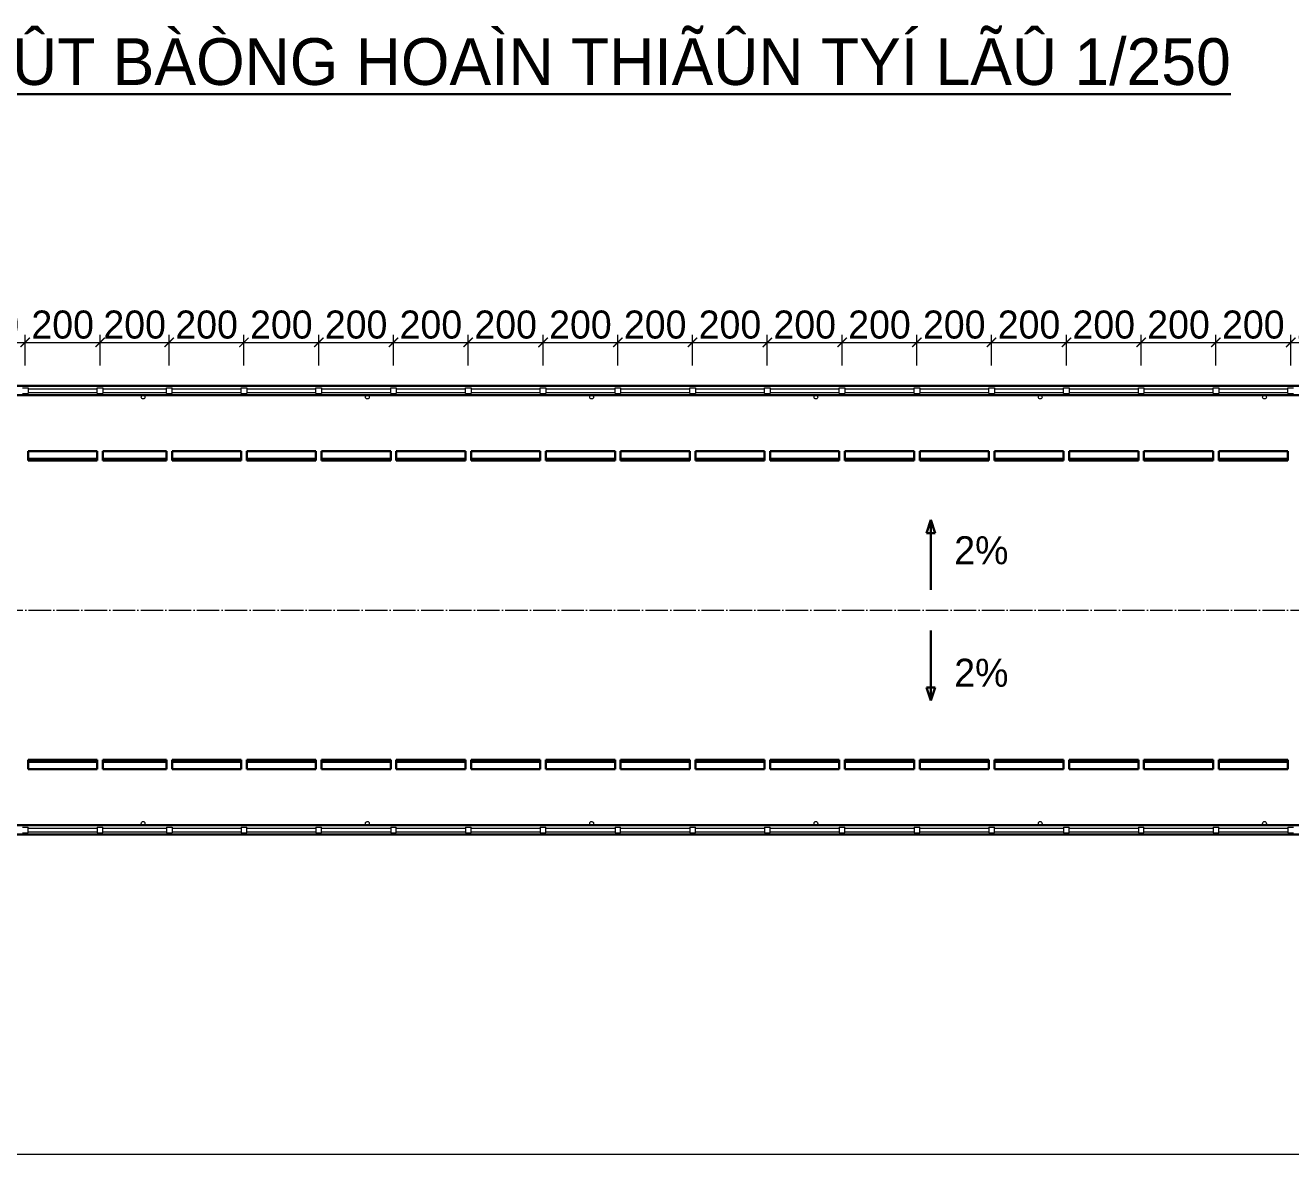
# Model space of a CAD drawing. Header units: millimetres. Extents: x -354608 to 492029, y -885357 to -234285.
# Drawn here: x -230094 to -196244, y -855673 to -825283 of the extents above; entities that cross this region are included whole.
import ezdxf

# ---------------------------------------------------------------- set-up
doc = ezdxf.new("R2010")
doc.units = ezdxf.units.MM
doc.header["$LTSCALE"] = 0.25
doc.header["$MEASUREMENT"] = 0
doc.header["$PDMODE"] = 34
doc.linetypes.add('ACAD_ISO04W100', pattern=[30, 24, -3, 0, -3])
doc.layers.get('0').update_dxf_attribs({"lineweight": 30})
for name, color, linetype, lineweight in [('!coban', 142, 'Continuous', 30), ('2', 253, 'Continuous', 15), ('duong 1', 1, 'Continuous', 30), ('duong 2', 2, 'Continuous', 13), ('duong 3', 3, 'Continuous', 30), ('duongtam', 3, 'ACAD_ISO04W100', 18), ('kichthuoc', 3, 'Continuous', 20)]:
    doc.layers.add(name, color=color, linetype=linetype, lineweight=lineweight)
doc.styles.add('K-THUOC', font='11_3664_VSWICONN.TTF')
doc.styles.get("Standard").update_dxf_attribs({"font": 'VNswitzerlandcondlight.TTF'})
doc.dimstyles.new('CHUAN TL 250', dxfattribs={"dimscale": 250, "dimtxt": 3, "dimasz": 1, "dimexe": 0.8, "dimexo": 0.5, "dimgap": 0.35, "dimtad": 1, "dimdec": 0, "dimlfac": 0.1, "dimzin": 0, "dimdsep": 46, "dimtxsty": 'K-THUOC', "dimblk": 'ARCHTICK', "dimcen": 1, "dimdle": 0.8, "dimclrd": 7, "dimclre": 7, "dimclrt": 256, "dimadec": 0, "dimazin": 0, "dimtfac": 1, "dimtdec": 0, "dimtmove": 0, "dimatfit": 3, "dimfxl": 0, "dimfrac": 2, "dimtolj": 1, "dimtzin": 0, "dimlwd": 15, "dimlwe": 15, "dimarcsym": 0})

# ---------------------------------------------------------------- blocks, each defined once
blk = doc.blocks.new('_ArchTick')
at = {"color": 0, "linetype": 'ByBlock', "const_width": 0.15}
blk.add_lwpolyline([(-0.5, -0.5), (0.5, 0.5)], dxfattribs=at)
blk = doc.blocks.new('*D559')
at = {"layer": '2', "color": 7, "lineweight": 15}
for p, q in [((-232094, -834382), (-232094, -833562)), ((-230094, -834382), (-230094, -833562)), ((-232294, -833762), (-229894, -833762))]:
    blk.add_line(p, q, dxfattribs=at)
at = {"layer": 'Defpoints', "color": 0}
for p in [(-230094, -833762), (-232094, -834507), (-230094, -834507)]:
    blk.add_point(p, dxfattribs=at)
at = {"layer": '2', "color": 7, "lineweight": 15, "xscale": 250, "yscale": 250, "zscale": 250, "rotation": 180}
blk.add_blockref('_ArchTick', (-232094, -833762), dxfattribs=at)
at = {"layer": '2', "color": 7, "lineweight": 15, "xscale": 250, "yscale": 250, "zscale": 250}
blk.add_blockref('_ArchTick', (-230094, -833762), dxfattribs=at)
at = {"layer": '2', "insert": (-231094, -833291), "char_height": 750, "attachment_point": 5, "style": 'K-THUOC'}
blk.add_mtext('\\A1;200', dxfattribs=at)
blk = doc.blocks.new('*D560')
at = {"layer": '2', "color": 7, "lineweight": 15}
for p, q in [((-230094, -834382), (-230094, -833562)), ((-228094, -834382), (-228094, -833562)), ((-230294, -833762), (-227894, -833762))]:
    blk.add_line(p, q, dxfattribs=at)
at = {"layer": 'Defpoints', "color": 0}
for p in [(-228094, -833762), (-230094, -834507), (-228094, -834507)]:
    blk.add_point(p, dxfattribs=at)
at = {"layer": '2', "color": 7, "lineweight": 15, "xscale": 250, "yscale": 250, "zscale": 250, "rotation": 180}
blk.add_blockref('_ArchTick', (-230094, -833762), dxfattribs=at)
at = {"layer": '2', "color": 7, "lineweight": 15, "xscale": 250, "yscale": 250, "zscale": 250}
blk.add_blockref('_ArchTick', (-228094, -833762), dxfattribs=at)
at = {"layer": '2', "insert": (-229094, -833291), "char_height": 750, "attachment_point": 5, "style": 'K-THUOC'}
blk.add_mtext('\\A1;200', dxfattribs=at)
blk = doc.blocks.new('*D561')
at = {"layer": '2', "color": 7, "lineweight": 15}
for p, q in [((-228094, -834382), (-228094, -833562)), ((-226244, -834382), (-226244, -833562)), ((-228294, -833762), (-226044, -833762))]:
    blk.add_line(p, q, dxfattribs=at)
at = {"layer": 'Defpoints', "color": 0}
for p in [(-226244, -833762), (-228094, -834507), (-226244, -834507)]:
    blk.add_point(p, dxfattribs=at)
at = {"layer": '2', "color": 7, "lineweight": 15, "xscale": 250, "yscale": 250, "zscale": 250, "rotation": 180}
blk.add_blockref('_ArchTick', (-228094, -833762), dxfattribs=at)
at = {"layer": '2', "color": 7, "lineweight": 15, "xscale": 250, "yscale": 250, "zscale": 250}
blk.add_blockref('_ArchTick', (-226244, -833762), dxfattribs=at)
at = {"layer": '2', "insert": (-227169, -833291), "char_height": 750, "attachment_point": 5, "style": 'K-THUOC'}
blk.add_mtext('\\A1;200', dxfattribs=at)
blk = doc.blocks.new('*D562')
at = {"layer": '2', "color": 7, "lineweight": 15}
for p, q in [((-226244, -834382), (-226244, -833562)), ((-224244, -834382), (-224244, -833562)), ((-226444, -833762), (-224044, -833762))]:
    blk.add_line(p, q, dxfattribs=at)
at = {"layer": 'Defpoints', "color": 0}
for p in [(-224244, -833762), (-226244, -834507), (-224244, -834507)]:
    blk.add_point(p, dxfattribs=at)
at = {"layer": '2', "color": 7, "lineweight": 15, "xscale": 250, "yscale": 250, "zscale": 250, "rotation": 180}
blk.add_blockref('_ArchTick', (-226244, -833762), dxfattribs=at)
at = {"layer": '2', "color": 7, "lineweight": 15, "xscale": 250, "yscale": 250, "zscale": 250}
blk.add_blockref('_ArchTick', (-224244, -833762), dxfattribs=at)
at = {"layer": '2', "insert": (-225244, -833291), "char_height": 750, "attachment_point": 5, "style": 'K-THUOC'}
blk.add_mtext('\\A1;200', dxfattribs=at)
blk = doc.blocks.new('*D563')
at = {"layer": '2', "color": 7, "lineweight": 15}
for p, q in [((-224244, -834382), (-224244, -833562)), ((-222244, -834382), (-222244, -833562)), ((-224444, -833762), (-222044, -833762))]:
    blk.add_line(p, q, dxfattribs=at)
at = {"layer": 'Defpoints', "color": 0}
for p in [(-222244, -833762), (-224244, -834507), (-222244, -834507)]:
    blk.add_point(p, dxfattribs=at)
at = {"layer": '2', "color": 7, "lineweight": 15, "xscale": 250, "yscale": 250, "zscale": 250, "rotation": 180}
blk.add_blockref('_ArchTick', (-224244, -833762), dxfattribs=at)
at = {"layer": '2', "color": 7, "lineweight": 15, "xscale": 250, "yscale": 250, "zscale": 250}
blk.add_blockref('_ArchTick', (-222244, -833762), dxfattribs=at)
at = {"layer": '2', "insert": (-223244, -833291), "char_height": 750, "attachment_point": 5, "style": 'K-THUOC'}
blk.add_mtext('\\A1;200', dxfattribs=at)
blk = doc.blocks.new('*D564')
at = {"layer": '2', "color": 7, "lineweight": 15}
for p, q in [((-222244, -834382), (-222244, -833562)), ((-220244, -834382), (-220244, -833562)), ((-222444, -833762), (-220044, -833762))]:
    blk.add_line(p, q, dxfattribs=at)
at = {"layer": 'Defpoints', "color": 0}
for p in [(-220244, -833762), (-222244, -834507), (-220244, -834507)]:
    blk.add_point(p, dxfattribs=at)
at = {"layer": '2', "color": 7, "lineweight": 15, "xscale": 250, "yscale": 250, "zscale": 250, "rotation": 180}
blk.add_blockref('_ArchTick', (-222244, -833762), dxfattribs=at)
at = {"layer": '2', "color": 7, "lineweight": 15, "xscale": 250, "yscale": 250, "zscale": 250}
blk.add_blockref('_ArchTick', (-220244, -833762), dxfattribs=at)
at = {"layer": '2', "insert": (-221244, -833291), "char_height": 750, "attachment_point": 5, "style": 'K-THUOC'}
blk.add_mtext('\\A1;200', dxfattribs=at)
blk = doc.blocks.new('*D565')
at = {"layer": '2', "color": 7, "lineweight": 15}
for p, q in [((-220244, -834382), (-220244, -833562)), ((-218244, -834382), (-218244, -833562)), ((-220444, -833762), (-218044, -833762))]:
    blk.add_line(p, q, dxfattribs=at)
at = {"layer": 'Defpoints', "color": 0}
for p in [(-218244, -833762), (-220244, -834507), (-218244, -834507)]:
    blk.add_point(p, dxfattribs=at)
at = {"layer": '2', "color": 7, "lineweight": 15, "xscale": 250, "yscale": 250, "zscale": 250, "rotation": 180}
blk.add_blockref('_ArchTick', (-220244, -833762), dxfattribs=at)
at = {"layer": '2', "color": 7, "lineweight": 15, "xscale": 250, "yscale": 250, "zscale": 250}
blk.add_blockref('_ArchTick', (-218244, -833762), dxfattribs=at)
at = {"layer": '2', "insert": (-219244, -833291), "char_height": 750, "attachment_point": 5, "style": 'K-THUOC'}
blk.add_mtext('\\A1;200', dxfattribs=at)
blk = doc.blocks.new('*D566')
at = {"layer": '2', "color": 7, "lineweight": 15}
for p, q in [((-218244, -834382), (-218244, -833562)), ((-216244, -834382), (-216244, -833562)), ((-218444, -833762), (-216044, -833762))]:
    blk.add_line(p, q, dxfattribs=at)
at = {"layer": 'Defpoints', "color": 0}
for p in [(-216244, -833762), (-218244, -834507), (-216244, -834507)]:
    blk.add_point(p, dxfattribs=at)
at = {"layer": '2', "color": 7, "lineweight": 15, "xscale": 250, "yscale": 250, "zscale": 250, "rotation": 180}
blk.add_blockref('_ArchTick', (-218244, -833762), dxfattribs=at)
at = {"layer": '2', "color": 7, "lineweight": 15, "xscale": 250, "yscale": 250, "zscale": 250}
blk.add_blockref('_ArchTick', (-216244, -833762), dxfattribs=at)
at = {"layer": '2', "insert": (-217244, -833291), "char_height": 750, "attachment_point": 5, "style": 'K-THUOC'}
blk.add_mtext('\\A1;200', dxfattribs=at)
blk = doc.blocks.new('*D567')
at = {"layer": '2', "color": 7, "lineweight": 15}
for p, q in [((-216244, -834382), (-216244, -833562)), ((-214244, -834382), (-214244, -833562)), ((-216444, -833762), (-214044, -833762))]:
    blk.add_line(p, q, dxfattribs=at)
at = {"layer": 'Defpoints', "color": 0}
for p in [(-214244, -833762), (-216244, -834507), (-214244, -834507)]:
    blk.add_point(p, dxfattribs=at)
at = {"layer": '2', "color": 7, "lineweight": 15, "xscale": 250, "yscale": 250, "zscale": 250, "rotation": 180}
blk.add_blockref('_ArchTick', (-216244, -833762), dxfattribs=at)
at = {"layer": '2', "color": 7, "lineweight": 15, "xscale": 250, "yscale": 250, "zscale": 250}
blk.add_blockref('_ArchTick', (-214244, -833762), dxfattribs=at)
at = {"layer": '2', "insert": (-215244, -833291), "char_height": 750, "attachment_point": 5, "style": 'K-THUOC'}
blk.add_mtext('\\A1;200', dxfattribs=at)
blk = doc.blocks.new('*D568')
at = {"layer": '2', "color": 7, "lineweight": 15}
for p, q in [((-214244, -834382), (-214244, -833562)), ((-212244, -834382), (-212244, -833562)), ((-214444, -833762), (-212044, -833762))]:
    blk.add_line(p, q, dxfattribs=at)
at = {"layer": 'Defpoints', "color": 0}
for p in [(-212244, -833762), (-214244, -834507), (-212244, -834507)]:
    blk.add_point(p, dxfattribs=at)
at = {"layer": '2', "color": 7, "lineweight": 15, "xscale": 250, "yscale": 250, "zscale": 250, "rotation": 180}
blk.add_blockref('_ArchTick', (-214244, -833762), dxfattribs=at)
at = {"layer": '2', "color": 7, "lineweight": 15, "xscale": 250, "yscale": 250, "zscale": 250}
blk.add_blockref('_ArchTick', (-212244, -833762), dxfattribs=at)
at = {"layer": '2', "insert": (-213244, -833291), "char_height": 750, "attachment_point": 5, "style": 'K-THUOC'}
blk.add_mtext('\\A1;200', dxfattribs=at)
blk = doc.blocks.new('*D569')
at = {"layer": '2', "color": 7, "lineweight": 15}
for p, q in [((-212244, -834382), (-212244, -833562)), ((-210244, -834382), (-210244, -833562)), ((-212444, -833762), (-210044, -833762))]:
    blk.add_line(p, q, dxfattribs=at)
at = {"layer": 'Defpoints', "color": 0}
for p in [(-210244, -833762), (-212244, -834507), (-210244, -834507)]:
    blk.add_point(p, dxfattribs=at)
at = {"layer": '2', "color": 7, "lineweight": 15, "xscale": 250, "yscale": 250, "zscale": 250, "rotation": 180}
blk.add_blockref('_ArchTick', (-212244, -833762), dxfattribs=at)
at = {"layer": '2', "color": 7, "lineweight": 15, "xscale": 250, "yscale": 250, "zscale": 250}
blk.add_blockref('_ArchTick', (-210244, -833762), dxfattribs=at)
at = {"layer": '2', "insert": (-211244, -833291), "char_height": 750, "attachment_point": 5, "style": 'K-THUOC'}
blk.add_mtext('\\A1;200', dxfattribs=at)
blk = doc.blocks.new('*D570')
at = {"layer": '2', "color": 7, "lineweight": 15}
for p, q in [((-210244, -834382), (-210244, -833562)), ((-208244, -834382), (-208244, -833562)), ((-210444, -833762), (-208044, -833762))]:
    blk.add_line(p, q, dxfattribs=at)
at = {"layer": 'Defpoints', "color": 0}
for p in [(-208244, -833762), (-210244, -834507), (-208244, -834507)]:
    blk.add_point(p, dxfattribs=at)
at = {"layer": '2', "color": 7, "lineweight": 15, "xscale": 250, "yscale": 250, "zscale": 250, "rotation": 180}
blk.add_blockref('_ArchTick', (-210244, -833762), dxfattribs=at)
at = {"layer": '2', "color": 7, "lineweight": 15, "xscale": 250, "yscale": 250, "zscale": 250}
blk.add_blockref('_ArchTick', (-208244, -833762), dxfattribs=at)
at = {"layer": '2', "insert": (-209244, -833291), "char_height": 750, "attachment_point": 5, "style": 'K-THUOC'}
blk.add_mtext('\\A1;200', dxfattribs=at)
blk = doc.blocks.new('*D571')
at = {"layer": '2', "color": 7, "lineweight": 15}
for p, q in [((-208244, -834382), (-208244, -833562)), ((-206244, -834382), (-206244, -833562)), ((-208444, -833762), (-206044, -833762))]:
    blk.add_line(p, q, dxfattribs=at)
at = {"layer": 'Defpoints', "color": 0}
for p in [(-206244, -833762), (-208244, -834507), (-206244, -834507)]:
    blk.add_point(p, dxfattribs=at)
at = {"layer": '2', "color": 7, "lineweight": 15, "xscale": 250, "yscale": 250, "zscale": 250, "rotation": 180}
blk.add_blockref('_ArchTick', (-208244, -833762), dxfattribs=at)
at = {"layer": '2', "color": 7, "lineweight": 15, "xscale": 250, "yscale": 250, "zscale": 250}
blk.add_blockref('_ArchTick', (-206244, -833762), dxfattribs=at)
at = {"layer": '2', "insert": (-207244, -833291), "char_height": 750, "attachment_point": 5, "style": 'K-THUOC'}
blk.add_mtext('\\A1;200', dxfattribs=at)
blk = doc.blocks.new('*D572')
at = {"layer": '2', "color": 7, "lineweight": 15}
for p, q in [((-206244, -834382), (-206244, -833562)), ((-204244, -834382), (-204244, -833562)), ((-206444, -833762), (-204044, -833762))]:
    blk.add_line(p, q, dxfattribs=at)
at = {"layer": 'Defpoints', "color": 0}
for p in [(-204244, -833762), (-206244, -834507), (-204244, -834507)]:
    blk.add_point(p, dxfattribs=at)
at = {"layer": '2', "color": 7, "lineweight": 15, "xscale": 250, "yscale": 250, "zscale": 250, "rotation": 180}
blk.add_blockref('_ArchTick', (-206244, -833762), dxfattribs=at)
at = {"layer": '2', "color": 7, "lineweight": 15, "xscale": 250, "yscale": 250, "zscale": 250}
blk.add_blockref('_ArchTick', (-204244, -833762), dxfattribs=at)
at = {"layer": '2', "insert": (-205244, -833291), "char_height": 750, "attachment_point": 5, "style": 'K-THUOC'}
blk.add_mtext('\\A1;200', dxfattribs=at)
blk = doc.blocks.new('*D573')
at = {"layer": '2', "color": 7, "lineweight": 15}
for p, q in [((-204244, -834382), (-204244, -833562)), ((-202244, -834382), (-202244, -833562)), ((-204444, -833762), (-202044, -833762))]:
    blk.add_line(p, q, dxfattribs=at)
at = {"layer": 'Defpoints', "color": 0}
for p in [(-202244, -833762), (-204244, -834507), (-202244, -834507)]:
    blk.add_point(p, dxfattribs=at)
at = {"layer": '2', "color": 7, "lineweight": 15, "xscale": 250, "yscale": 250, "zscale": 250, "rotation": 180}
blk.add_blockref('_ArchTick', (-204244, -833762), dxfattribs=at)
at = {"layer": '2', "color": 7, "lineweight": 15, "xscale": 250, "yscale": 250, "zscale": 250}
blk.add_blockref('_ArchTick', (-202244, -833762), dxfattribs=at)
at = {"layer": '2', "insert": (-203244, -833291), "char_height": 750, "attachment_point": 5, "style": 'K-THUOC'}
blk.add_mtext('\\A1;200', dxfattribs=at)
blk = doc.blocks.new('*D574')
at = {"layer": '2', "color": 7, "lineweight": 15}
for p, q in [((-202244, -834382), (-202244, -833562)), ((-200244, -834382), (-200244, -833562)), ((-202444, -833762), (-200044, -833762))]:
    blk.add_line(p, q, dxfattribs=at)
at = {"layer": 'Defpoints', "color": 0}
for p in [(-200244, -833762), (-202244, -834507), (-200244, -834507)]:
    blk.add_point(p, dxfattribs=at)
at = {"layer": '2', "color": 7, "lineweight": 15, "xscale": 250, "yscale": 250, "zscale": 250, "rotation": 180}
blk.add_blockref('_ArchTick', (-202244, -833762), dxfattribs=at)
at = {"layer": '2', "color": 7, "lineweight": 15, "xscale": 250, "yscale": 250, "zscale": 250}
blk.add_blockref('_ArchTick', (-200244, -833762), dxfattribs=at)
at = {"layer": '2', "insert": (-201244, -833291), "char_height": 750, "attachment_point": 5, "style": 'K-THUOC'}
blk.add_mtext('\\A1;200', dxfattribs=at)
blk = doc.blocks.new('*D575')
at = {"layer": '2', "color": 7, "lineweight": 15}
for p, q in [((-200244, -834382), (-200244, -833562)), ((-198244, -834382), (-198244, -833562)), ((-200444, -833762), (-198044, -833762))]:
    blk.add_line(p, q, dxfattribs=at)
at = {"layer": 'Defpoints', "color": 0}
for p in [(-198244, -833762), (-200244, -834507), (-198244, -834507)]:
    blk.add_point(p, dxfattribs=at)
at = {"layer": '2', "color": 7, "lineweight": 15, "xscale": 250, "yscale": 250, "zscale": 250, "rotation": 180}
blk.add_blockref('_ArchTick', (-200244, -833762), dxfattribs=at)
at = {"layer": '2', "color": 7, "lineweight": 15, "xscale": 250, "yscale": 250, "zscale": 250}
blk.add_blockref('_ArchTick', (-198244, -833762), dxfattribs=at)
at = {"layer": '2', "insert": (-199244, -833291), "char_height": 750, "attachment_point": 5, "style": 'K-THUOC'}
blk.add_mtext('\\A1;200', dxfattribs=at)
blk = doc.blocks.new('*D576')
at = {"layer": '2', "color": 7, "lineweight": 15}
for p, q in [((-198244, -834382), (-198244, -833562)), ((-196244, -834382), (-196244, -833562)), ((-198444, -833762), (-196044, -833762))]:
    blk.add_line(p, q, dxfattribs=at)
at = {"layer": 'Defpoints', "color": 0}
for p in [(-196244, -833762), (-198244, -834507), (-196244, -834507)]:
    blk.add_point(p, dxfattribs=at)
at = {"layer": '2', "color": 7, "lineweight": 15, "xscale": 250, "yscale": 250, "zscale": 250, "rotation": 180}
blk.add_blockref('_ArchTick', (-198244, -833762), dxfattribs=at)
at = {"layer": '2', "color": 7, "lineweight": 15, "xscale": 250, "yscale": 250, "zscale": 250}
blk.add_blockref('_ArchTick', (-196244, -833762), dxfattribs=at)
at = {"layer": '2', "insert": (-197244, -833291), "char_height": 750, "attachment_point": 5, "style": 'K-THUOC'}
blk.add_mtext('\\A1;200', dxfattribs=at)
blk = doc.blocks.new('*D577')
at = {"layer": '2', "color": 7, "lineweight": 15}
for p, q in [((-196244, -834382), (-196244, -833562)), ((-194244, -834382), (-194244, -833562)), ((-196444, -833762), (-194044, -833762))]:
    blk.add_line(p, q, dxfattribs=at)
at = {"layer": 'Defpoints', "color": 0}
for p in [(-194244, -833762), (-196244, -834507), (-194244, -834507)]:
    blk.add_point(p, dxfattribs=at)
at = {"layer": '2', "color": 7, "lineweight": 15, "xscale": 250, "yscale": 250, "zscale": 250, "rotation": 180}
blk.add_blockref('_ArchTick', (-196244, -833762), dxfattribs=at)
at = {"layer": '2', "color": 7, "lineweight": 15, "xscale": 250, "yscale": 250, "zscale": 250}
blk.add_blockref('_ArchTick', (-194244, -833762), dxfattribs=at)
at = {"layer": '2', "insert": (-195244, -833291), "char_height": 750, "attachment_point": 5, "style": 'K-THUOC'}
blk.add_mtext('\\A1;200', dxfattribs=at)
blk = doc.blocks.new('*D676')
at = {"layer": '2', "color": 7, "lineweight": 15}
for p, q in [((-182019, -849772), (-182019, -855673)), ((-282319, -853167), (-282319, -855673)), ((-282519, -855473), (-181819, -855473))]:
    blk.add_line(p, q, dxfattribs=at)
at = {"layer": 'Defpoints', "color": 0}
for p in [(-182019, -849647), (-282319, -853042), (-182019, -855473)]:
    blk.add_point(p, dxfattribs=at)
at = {"layer": '2', "color": 7, "lineweight": 15, "xscale": 250, "yscale": 250, "zscale": 250, "rotation": 180}
blk.add_blockref('_ArchTick', (-282319, -855473), dxfattribs=at)
at = {"layer": '2', "color": 7, "lineweight": 15, "xscale": 250, "yscale": 250, "zscale": 250}
blk.add_blockref('_ArchTick', (-182019, -855473), dxfattribs=at)
at = {"layer": '2', "insert": (-232169, -855003), "char_height": 750, "attachment_point": 5, "style": 'K-THUOC'}
blk.add_mtext('\\A1;10030', dxfattribs=at)

msp = doc.modelspace()

# ---------------------------------------------------------------- linework, layer by layer
at = {"layer": '!coban'}
for p, q in [((-205871.6, -838510.4), (-205985.1, -838862.1)), ((-205871.6, -840382.7), (-205871.6, -838510.4)), ((-205871.6, -838510.4), (-205758, -838862.1)), ((-205985.1, -838862.1), (-205758, -838862.1)), ((-205871.6, -841468.9), (-205871.6, -843341.1)), ((-205871.6, -843341.1), (-205985.1, -842989.5)), ((-205985.1, -842989.5), (-205758, -842989.5)), ((-205871.6, -843341.1), (-205758, -842989.5))]:
    msp.add_line(p, q, dxfattribs=at)
at = {"layer": '2', "lineweight": 5}
for p, q in [((-230168.6, -834975.8), (-230018.6, -834975.8)), ((-230018.6, -834975.8), (-230018.6, -835125.8)), ((-230018.6, -835000.8), (-228168.6, -835000.8)), ((-228168.6, -834975.8), (-228018.6, -834975.8)), ((-228168.6, -835125.8), (-228168.6, -834975.8)), ((-228018.6, -834975.8), (-228018.6, -835125.8)), ((-228018.6, -835000.8), (-226318.6, -835000.8)), ((-226318.6, -834975.8), (-226168.6, -834975.8)), ((-226318.6, -835125.8), (-226318.6, -834975.8)), ((-226168.6, -835125.8), (-226168.6, -834975.8)), ((-226168.6, -835000.8), (-224318.6, -835000.8)), ((-224318.6, -834975.8), (-224168.6, -834975.8)), ((-224318.6, -835125.8), (-224318.6, -834975.8)), ((-224168.6, -834975.8), (-224168.6, -835125.8)), ((-224168.6, -835000.8), (-222318.6, -835000.8)), ((-222318.6, -834975.8), (-222168.6, -834975.8)), ((-222318.6, -835125.8), (-222318.6, -834975.8)), ((-222168.6, -834975.8), (-222168.6, -835125.8)), ((-222168.6, -835000.8), (-220318.6, -835000.8)), ((-220318.6, -834975.8), (-220168.6, -834975.8)), ((-220318.6, -835125.8), (-220318.6, -834975.8)), ((-220168.6, -834975.8), (-220168.6, -835125.8)), ((-220168.6, -835000.8), (-218318.6, -835000.8)), ((-218318.6, -834975.8), (-218168.6, -834975.8)), ((-218318.6, -835125.8), (-218318.6, -834975.8)), ((-218168.6, -834975.8), (-218168.6, -835125.8)), ((-218168.6, -835000.8), (-216318.6, -835000.8)), ((-216318.6, -834975.8), (-216168.6, -834975.8)), ((-216318.6, -835125.8), (-216318.6, -834975.8)), ((-216168.6, -834975.8), (-216168.6, -835125.8)), ((-216168.6, -835000.8), (-214318.6, -835000.8)), ((-214318.6, -834975.8), (-214168.6, -834975.8)), ((-214318.6, -835125.8), (-214318.6, -834975.8)), ((-214168.6, -834975.8), (-214168.6, -835125.8)), ((-214168.6, -835000.8), (-212318.6, -835000.8)), ((-212318.6, -834975.8), (-212168.6, -834975.8)), ((-212318.6, -835125.8), (-212318.6, -834975.8)), ((-212168.6, -834975.8), (-212168.6, -835125.8)), ((-212168.6, -835000.8), (-210318.6, -835000.8)), ((-210318.6, -834975.8), (-210168.6, -834975.8)), ((-210318.6, -835125.8), (-210318.6, -834975.8)), ((-210168.6, -834975.8), (-210168.6, -835125.8)), ((-210168.6, -835000.8), (-208318.6, -835000.8)), ((-208318.6, -834975.8), (-208168.6, -834975.8)), ((-208318.6, -835125.8), (-208318.6, -834975.8)), ((-208168.6, -834975.8), (-208168.6, -835125.8)), ((-208168.6, -835000.8), (-206318.6, -835000.8)), ((-206318.6, -834975.8), (-206168.6, -834975.8)), ((-206318.6, -835125.8), (-206318.6, -834975.8)), ((-206168.6, -834975.8), (-206168.6, -835125.8)), ((-206168.6, -835000.8), (-204318.6, -835000.8)), ((-204318.6, -834975.8), (-204168.6, -834975.8)), ((-204318.6, -835125.8), (-204318.6, -834975.8)), ((-204168.6, -834975.8), (-204168.6, -835125.8)), ((-204168.6, -835000.8), (-202318.6, -835000.8)), ((-202318.6, -834975.8), (-202168.6, -834975.8)), ((-202318.6, -835125.8), (-202318.6, -834975.8)), ((-202168.6, -834975.8), (-202168.6, -835125.8)), ((-202168.6, -835000.8), (-200318.6, -835000.8)), ((-200318.6, -834975.8), (-200168.6, -834975.8)), ((-200318.6, -835125.8), (-200318.6, -834975.8)), ((-200168.6, -834975.8), (-200168.6, -835125.8)), ((-200168.6, -835000.8), (-198318.6, -835000.8)), ((-198318.6, -834975.8), (-198168.6, -834975.8)), ((-198318.6, -835125.8), (-198318.6, -834975.8)), ((-198168.6, -834975.8), (-198168.6, -835125.8)), ((-198168.6, -835000.8), (-196318.6, -835000.8)), ((-196318.6, -834975.8), (-196168.6, -834975.8)), ((-196318.6, -835125.8), (-196318.6, -834975.8)), ((-230168.6, -835125.8), (-230018.6, -835125.8)), ((-230018.6, -835100.8), (-228168.6, -835100.8)), ((-228168.6, -835125.8), (-228018.6, -835125.8)), ((-228018.6, -835100.8), (-226318.6, -835100.8)), ((-226318.6, -835125.8), (-226168.6, -835125.8)), ((-226168.6, -835100.8), (-224318.6, -835100.8)), ((-224318.6, -835125.8), (-224168.6, -835125.8)), ((-224168.6, -835100.8), (-222318.6, -835100.8)), ((-222318.6, -835125.8), (-222168.6, -835125.8)), ((-222168.6, -835100.8), (-220318.6, -835100.8)), ((-220318.6, -835125.8), (-220168.6, -835125.8)), ((-220168.6, -835100.8), (-218318.6, -835100.8)), ((-218318.6, -835125.8), (-218168.6, -835125.8)), ((-218168.6, -835100.8), (-216318.6, -835100.8)), ((-216318.6, -835125.8), (-216168.6, -835125.8)), ((-216168.6, -835100.8), (-214318.6, -835100.8)), ((-214318.6, -835125.8), (-214168.6, -835125.8)), ((-214168.6, -835100.8), (-212318.6, -835100.8)), ((-212318.6, -835125.8), (-212168.6, -835125.8)), ((-212168.6, -835100.8), (-210318.6, -835100.8)), ((-210318.6, -835125.8), (-210168.6, -835125.8)), ((-210168.6, -835100.8), (-208318.6, -835100.8)), ((-208318.6, -835125.8), (-208168.6, -835125.8)), ((-208168.6, -835100.8), (-206318.6, -835100.8)), ((-206318.6, -835125.8), (-206168.6, -835125.8)), ((-206168.6, -835100.8), (-204318.6, -835100.8)), ((-204318.6, -835125.8), (-204168.6, -835125.8)), ((-204168.6, -835100.8), (-202318.6, -835100.8)), ((-202318.6, -835125.8), (-202168.6, -835125.8)), ((-202168.6, -835100.8), (-200318.6, -835100.8)), ((-200318.6, -835125.8), (-200168.6, -835125.8)), ((-200168.6, -835100.8), (-198318.6, -835100.8)), ((-198318.6, -835125.8), (-198168.6, -835125.8)), ((-198168.6, -835100.8), (-196318.6, -835100.8)), ((-196318.6, -835125.8), (-196168.6, -835125.8)), ((-230168.6, -846725.8), (-230018.6, -846725.8)), ((-230168.6, -846875.8), (-230018.6, -846875.8)), ((-230018.6, -846875.8), (-230018.6, -846725.8)), ((-230018.6, -846750.8), (-228168.6, -846750.8)), ((-230018.6, -846850.8), (-228168.6, -846850.8)), ((-228168.6, -846725.8), (-228168.6, -846875.8)), ((-228168.6, -846725.8), (-228018.6, -846725.8)), ((-228168.6, -846875.8), (-228018.6, -846875.8)), ((-228018.6, -846875.8), (-228018.6, -846725.8)), ((-228018.6, -846750.8), (-226318.6, -846750.8)), ((-228018.6, -846850.8), (-226318.6, -846850.8)), ((-226318.6, -846725.8), (-226318.6, -846875.8)), ((-226318.6, -846725.8), (-226168.6, -846725.8)), ((-226318.6, -846875.8), (-226168.6, -846875.8)), ((-226168.6, -846725.8), (-226168.6, -846875.8)), ((-226168.6, -846750.8), (-224318.6, -846750.8)), ((-226168.6, -846850.8), (-224318.6, -846850.8)), ((-224318.6, -846725.8), (-224318.6, -846875.8)), ((-224318.6, -846725.8), (-224168.6, -846725.8)), ((-224318.6, -846875.8), (-224168.6, -846875.8)), ((-224168.6, -846875.8), (-224168.6, -846725.8)), ((-224168.6, -846750.8), (-222318.6, -846750.8)), ((-224168.6, -846850.8), (-222318.6, -846850.8)), ((-222318.6, -846725.8), (-222318.6, -846875.8)), ((-222318.6, -846725.8), (-222168.6, -846725.8)), ((-222318.6, -846875.8), (-222168.6, -846875.8)), ((-222168.6, -846875.8), (-222168.6, -846725.8)), ((-222168.6, -846750.8), (-220318.6, -846750.8)), ((-222168.6, -846850.8), (-220318.6, -846850.8)), ((-220318.6, -846725.8), (-220318.6, -846875.8)), ((-220318.6, -846725.8), (-220168.6, -846725.8)), ((-220318.6, -846875.8), (-220168.6, -846875.8)), ((-220168.6, -846875.8), (-220168.6, -846725.8)), ((-220168.6, -846750.8), (-218318.6, -846750.8)), ((-220168.6, -846850.8), (-218318.6, -846850.8)), ((-218318.6, -846725.8), (-218318.6, -846875.8)), ((-218318.6, -846725.8), (-218168.6, -846725.8)), ((-218318.6, -846875.8), (-218168.6, -846875.8)), ((-218168.6, -846875.8), (-218168.6, -846725.8)), ((-218168.6, -846750.8), (-216318.6, -846750.8)), ((-218168.6, -846850.8), (-216318.6, -846850.8)), ((-216318.6, -846725.8), (-216318.6, -846875.8)), ((-216318.6, -846725.8), (-216168.6, -846725.8)), ((-216318.6, -846875.8), (-216168.6, -846875.8)), ((-216168.6, -846875.8), (-216168.6, -846725.8)), ((-216168.6, -846750.8), (-214318.6, -846750.8)), ((-216168.6, -846850.8), (-214318.6, -846850.8)), ((-214318.6, -846725.8), (-214318.6, -846875.8)), ((-214318.6, -846725.8), (-214168.6, -846725.8)), ((-214318.6, -846875.8), (-214168.6, -846875.8)), ((-214168.6, -846875.8), (-214168.6, -846725.8)), ((-214168.6, -846750.8), (-212318.6, -846750.8)), ((-214168.6, -846850.8), (-212318.6, -846850.8)), ((-212318.6, -846725.8), (-212318.6, -846875.8)), ((-212318.6, -846725.8), (-212168.6, -846725.8)), ((-212318.6, -846875.8), (-212168.6, -846875.8)), ((-212168.6, -846875.8), (-212168.6, -846725.8)), ((-212168.6, -846750.8), (-210318.6, -846750.8)), ((-212168.6, -846850.8), (-210318.6, -846850.8)), ((-210318.6, -846725.8), (-210318.6, -846875.8)), ((-210318.6, -846725.8), (-210168.6, -846725.8)), ((-210318.6, -846875.8), (-210168.6, -846875.8)), ((-210168.6, -846875.8), (-210168.6, -846725.8)), ((-210168.6, -846750.8), (-208318.6, -846750.8)), ((-210168.6, -846850.8), (-208318.6, -846850.8)), ((-208318.6, -846725.8), (-208318.6, -846875.8)), ((-208318.6, -846725.8), (-208168.6, -846725.8)), ((-208318.6, -846875.8), (-208168.6, -846875.8)), ((-208168.6, -846875.8), (-208168.6, -846725.8)), ((-208168.6, -846750.8), (-206318.6, -846750.8)), ((-208168.6, -846850.8), (-206318.6, -846850.8)), ((-206318.6, -846725.8), (-206318.6, -846875.8)), ((-206318.6, -846725.8), (-206168.6, -846725.8)), ((-206318.6, -846875.8), (-206168.6, -846875.8)), ((-206168.6, -846875.8), (-206168.6, -846725.8)), ((-206168.6, -846750.8), (-204318.6, -846750.8)), ((-206168.6, -846850.8), (-204318.6, -846850.8)), ((-204318.6, -846725.8), (-204318.6, -846875.8)), ((-204318.6, -846725.8), (-204168.6, -846725.8)), ((-204318.6, -846875.8), (-204168.6, -846875.8)), ((-204168.6, -846875.8), (-204168.6, -846725.8)), ((-204168.6, -846750.8), (-202318.6, -846750.8)), ((-204168.6, -846850.8), (-202318.6, -846850.8)), ((-202318.6, -846725.8), (-202318.6, -846875.8)), ((-202318.6, -846725.8), (-202168.6, -846725.8)), ((-202318.6, -846875.8), (-202168.6, -846875.8)), ((-202168.6, -846875.8), (-202168.6, -846725.8)), ((-202168.6, -846750.8), (-200318.6, -846750.8)), ((-202168.6, -846850.8), (-200318.6, -846850.8)), ((-200318.6, -846725.8), (-200318.6, -846875.8)), ((-200318.6, -846725.8), (-200168.6, -846725.8)), ((-200318.6, -846875.8), (-200168.6, -846875.8)), ((-200168.6, -846875.8), (-200168.6, -846725.8)), ((-200168.6, -846750.8), (-198318.6, -846750.8)), ((-200168.6, -846850.8), (-198318.6, -846850.8)), ((-198318.6, -846725.8), (-198318.6, -846875.8)), ((-198318.6, -846725.8), (-198168.6, -846725.8)), ((-198318.6, -846875.8), (-198168.6, -846875.8)), ((-198168.6, -846875.8), (-198168.6, -846725.8)), ((-198168.6, -846750.8), (-196318.6, -846750.8)), ((-198168.6, -846850.8), (-196318.6, -846850.8)), ((-196318.6, -846725.8), (-196318.6, -846875.8)), ((-196318.6, -846725.8), (-196168.6, -846725.8)), ((-196318.6, -846875.8), (-196168.6, -846875.8))]:
    msp.add_line(p, q, dxfattribs=at)
at = {"layer": 'duong 1'}
for p, q in [((-286907, -834925.8), (-182023.4, -834925.8)), ((-282218.6, -835175.8), (-182018.6, -835175.8)), ((-230018.6, -836675.8), (-228168.6, -836675.8)), ((-230018.6, -836675.8), (-230018.6, -836925.8)), ((-228168.6, -836675.8), (-228168.6, -836925.8)), ((-228018.6, -836675.8), (-226318.6, -836675.8)), ((-228018.6, -836675.8), (-228018.6, -836925.8)), ((-226318.6, -836675.8), (-226318.6, -836925.8)), ((-226168.6, -836675.8), (-224318.6, -836675.8)), ((-226168.6, -836675.8), (-226168.6, -836925.8)), ((-224318.6, -836675.8), (-224318.6, -836925.8)), ((-224168.6, -836675.8), (-222318.6, -836675.8)), ((-224168.6, -836675.8), (-224168.6, -836925.8)), ((-222318.6, -836925.8), (-222318.6, -836675.8)), ((-222168.6, -836675.8), (-220318.6, -836675.8)), ((-222168.6, -836675.8), (-222168.6, -836925.8)), ((-220318.6, -836675.8), (-220318.6, -836925.8)), ((-220168.6, -836675.8), (-218318.6, -836675.8)), ((-220168.6, -836675.8), (-220168.6, -836925.8)), ((-218318.6, -836675.8), (-218318.6, -836925.8)), ((-218168.6, -836675.8), (-216318.6, -836675.8)), ((-218168.6, -836675.8), (-218168.6, -836925.8)), ((-216318.6, -836675.8), (-216318.6, -836925.8)), ((-216168.6, -836675.8), (-214318.6, -836675.8)), ((-216168.6, -836675.8), (-216168.6, -836925.8)), ((-214318.6, -836675.8), (-214318.6, -836925.8)), ((-214168.6, -836675.8), (-212318.6, -836675.8)), ((-214168.6, -836675.8), (-214168.6, -836925.8)), ((-212318.6, -836675.8), (-212318.6, -836925.8)), ((-212168.6, -836675.8), (-210318.6, -836675.8)), ((-212168.6, -836675.8), (-212168.6, -836925.8)), ((-210318.6, -836675.8), (-210318.6, -836925.8)), ((-210168.6, -836675.8), (-208318.6, -836675.8)), ((-210168.6, -836675.8), (-210168.6, -836925.8)), ((-208318.6, -836675.8), (-208318.6, -836925.8)), ((-208168.6, -836675.8), (-206318.6, -836675.8)), ((-208168.6, -836675.8), (-208168.6, -836925.8)), ((-206318.6, -836675.8), (-206318.6, -836925.8)), ((-206168.6, -836675.8), (-204318.6, -836675.8)), ((-206168.6, -836675.8), (-206168.6, -836925.8)), ((-204318.6, -836675.8), (-204318.6, -836925.8)), ((-204168.6, -836675.8), (-202318.6, -836675.8)), ((-204168.6, -836675.8), (-204168.6, -836925.8)), ((-202318.6, -836675.8), (-202318.6, -836925.8)), ((-202168.6, -836675.8), (-200318.6, -836675.8)), ((-202168.6, -836675.8), (-202168.6, -836925.8)), ((-200318.6, -836675.8), (-200318.6, -836925.8)), ((-200168.6, -836675.8), (-198318.6, -836675.8)), ((-200168.6, -836675.8), (-200168.6, -836925.8)), ((-198318.6, -836675.8), (-198318.6, -836925.8)), ((-198168.6, -836675.8), (-196318.6, -836675.8)), ((-198168.6, -836675.8), (-198168.6, -836925.8)), ((-196318.6, -836675.8), (-196318.6, -836925.8)), ((-230018.6, -836875.8), (-228168.6, -836875.8)), ((-230018.6, -836925.8), (-228168.6, -836925.8)), ((-228018.6, -836875.8), (-226318.6, -836875.8)), ((-228018.6, -836925.8), (-226318.6, -836925.8)), ((-226168.6, -836875.8), (-224318.6, -836875.8)), ((-226168.6, -836925.8), (-224318.6, -836925.8)), ((-224168.6, -836875.8), (-222318.6, -836875.8)), ((-224168.6, -836925.8), (-222318.6, -836925.8)), ((-222168.6, -836875.8), (-220318.6, -836875.8)), ((-222168.6, -836925.8), (-220318.6, -836925.8)), ((-220168.6, -836875.8), (-218318.6, -836875.8)), ((-220168.6, -836925.8), (-218318.6, -836925.8)), ((-218168.6, -836875.8), (-216318.6, -836875.8)), ((-218168.6, -836925.8), (-216318.6, -836925.8)), ((-216168.6, -836875.8), (-214318.6, -836875.8)), ((-216168.6, -836925.8), (-214318.6, -836925.8)), ((-214168.6, -836875.8), (-212318.6, -836875.8)), ((-214168.6, -836925.8), (-212318.6, -836925.8)), ((-212168.6, -836875.8), (-210318.6, -836875.8)), ((-212168.6, -836925.8), (-210318.6, -836925.8)), ((-210168.6, -836875.8), (-208318.6, -836875.8)), ((-210168.6, -836925.8), (-208318.6, -836925.8)), ((-208168.6, -836875.8), (-206318.6, -836875.8)), ((-208168.6, -836925.8), (-206318.6, -836925.8)), ((-206168.6, -836875.8), (-204318.6, -836875.8)), ((-206168.6, -836925.8), (-204318.6, -836925.8)), ((-204168.6, -836875.8), (-202318.6, -836875.8)), ((-204168.6, -836925.8), (-202318.6, -836925.8)), ((-202168.6, -836875.8), (-200318.6, -836875.8)), ((-202168.6, -836925.8), (-200318.6, -836925.8)), ((-200168.6, -836875.8), (-198318.6, -836875.8)), ((-200168.6, -836925.8), (-198318.6, -836925.8)), ((-198168.6, -836875.8), (-196318.6, -836875.8)), ((-198168.6, -836925.8), (-196318.6, -836925.8)), ((-230018.6, -845175.8), (-230018.6, -844925.8)), ((-230018.6, -844925.8), (-228168.6, -844925.8)), ((-230018.6, -844975.8), (-228168.6, -844975.8)), ((-230018.6, -845175.8), (-228168.6, -845175.8)), ((-228168.6, -845175.8), (-228168.6, -844925.8)), ((-228018.6, -845175.8), (-228018.6, -844925.8)), ((-228018.6, -844925.8), (-226318.6, -844925.8)), ((-228018.6, -844975.8), (-226318.6, -844975.8)), ((-228018.6, -845175.8), (-226318.6, -845175.8)), ((-226318.6, -845175.8), (-226318.6, -844925.8)), ((-226168.6, -845175.8), (-226168.6, -844925.8)), ((-226168.6, -844925.8), (-224318.6, -844925.8)), ((-226168.6, -844975.8), (-224318.6, -844975.8)), ((-226168.6, -845175.8), (-224318.6, -845175.8)), ((-224318.6, -845175.8), (-224318.6, -844925.8)), ((-224168.6, -845175.8), (-224168.6, -844925.8)), ((-224168.6, -844925.8), (-222318.6, -844925.8)), ((-224168.6, -844975.8), (-222318.6, -844975.8)), ((-224168.6, -845175.8), (-222318.6, -845175.8)), ((-222318.6, -844925.8), (-222318.6, -845175.8)), ((-222168.6, -845175.8), (-222168.6, -844925.8)), ((-222168.6, -844925.8), (-220318.6, -844925.8)), ((-222168.6, -844975.8), (-220318.6, -844975.8)), ((-222168.6, -845175.8), (-220318.6, -845175.8)), ((-220318.6, -845175.8), (-220318.6, -844925.8)), ((-220168.6, -845175.8), (-220168.6, -844925.8)), ((-220168.6, -844925.8), (-218318.6, -844925.8)), ((-220168.6, -844975.8), (-218318.6, -844975.8)), ((-220168.6, -845175.8), (-218318.6, -845175.8)), ((-218318.6, -845175.8), (-218318.6, -844925.8)), ((-218168.6, -845175.8), (-218168.6, -844925.8)), ((-218168.6, -844925.8), (-216318.6, -844925.8)), ((-218168.6, -844975.8), (-216318.6, -844975.8)), ((-218168.6, -845175.8), (-216318.6, -845175.8)), ((-216318.6, -845175.8), (-216318.6, -844925.8)), ((-216168.6, -845175.8), (-216168.6, -844925.8)), ((-216168.6, -844925.8), (-214318.6, -844925.8)), ((-216168.6, -844975.8), (-214318.6, -844975.8)), ((-216168.6, -845175.8), (-214318.6, -845175.8)), ((-214318.6, -845175.8), (-214318.6, -844925.8)), ((-214168.6, -845175.8), (-214168.6, -844925.8)), ((-214168.6, -844925.8), (-212318.6, -844925.8)), ((-214168.6, -844975.8), (-212318.6, -844975.8)), ((-214168.6, -845175.8), (-212318.6, -845175.8)), ((-212318.6, -845175.8), (-212318.6, -844925.8)), ((-212168.6, -845175.8), (-212168.6, -844925.8)), ((-212168.6, -844925.8), (-210318.6, -844925.8)), ((-212168.6, -844975.8), (-210318.6, -844975.8)), ((-212168.6, -845175.8), (-210318.6, -845175.8)), ((-210318.6, -845175.8), (-210318.6, -844925.8)), ((-210168.6, -845175.8), (-210168.6, -844925.8)), ((-210168.6, -844925.8), (-208318.6, -844925.8)), ((-210168.6, -844975.8), (-208318.6, -844975.8)), ((-210168.6, -845175.8), (-208318.6, -845175.8)), ((-208318.6, -845175.8), (-208318.6, -844925.8)), ((-208168.6, -845175.8), (-208168.6, -844925.8)), ((-208168.6, -844925.8), (-206318.6, -844925.8)), ((-208168.6, -844975.8), (-206318.6, -844975.8)), ((-208168.6, -845175.8), (-206318.6, -845175.8)), ((-206318.6, -845175.8), (-206318.6, -844925.8)), ((-206168.6, -845175.8), (-206168.6, -844925.8)), ((-206168.6, -844925.8), (-204318.6, -844925.8)), ((-206168.6, -844975.8), (-204318.6, -844975.8)), ((-206168.6, -845175.8), (-204318.6, -845175.8)), ((-204318.6, -845175.8), (-204318.6, -844925.8)), ((-204168.6, -845175.8), (-204168.6, -844925.8)), ((-204168.6, -844925.8), (-202318.6, -844925.8)), ((-204168.6, -844975.8), (-202318.6, -844975.8)), ((-204168.6, -845175.8), (-202318.6, -845175.8)), ((-202318.6, -845175.8), (-202318.6, -844925.8)), ((-202168.6, -845175.8), (-202168.6, -844925.8)), ((-202168.6, -844925.8), (-200318.6, -844925.8)), ((-202168.6, -844975.8), (-200318.6, -844975.8)), ((-202168.6, -845175.8), (-200318.6, -845175.8)), ((-200318.6, -845175.8), (-200318.6, -844925.8)), ((-200168.6, -845175.8), (-200168.6, -844925.8)), ((-200168.6, -844925.8), (-198318.6, -844925.8)), ((-200168.6, -844975.8), (-198318.6, -844975.8)), ((-200168.6, -845175.8), (-198318.6, -845175.8)), ((-198318.6, -845175.8), (-198318.6, -844925.8)), ((-198168.6, -845175.8), (-198168.6, -844925.8)), ((-198168.6, -844925.8), (-196318.6, -844925.8)), ((-198168.6, -844975.8), (-196318.6, -844975.8)), ((-198168.6, -845175.8), (-196318.6, -845175.8)), ((-196318.6, -845175.8), (-196318.6, -844925.8)), ((-286907, -846925.8), (-182023.4, -846925.8)), ((-282218.6, -846675.8), (-182018.6, -846675.8))]:
    msp.add_line(p, q, dxfattribs=at)
at = {"layer": 'duongtam', "ltscale": 100}
msp.add_line((-322268.6, -840925.8), (-41768.6, -840925.8), dxfattribs=at)
at = {"layer": 'kichthuoc'}
for centre in [(-226943.6, -835225.8), (-220943.6, -835225.8), (-214943.6, -835225.8), (-208943.6, -835225.8), (-202943.6, -835225.8), (-196943.6, -835225.8), (-226943.6, -846625.8), (-220943.6, -846625.8), (-214943.6, -846625.8), (-208943.6, -846625.8), (-202943.6, -846625.8), (-196943.6, -846625.8)]:
    msp.add_circle(centre, 50, dxfattribs=at)

# ---------------------------------------------------------------- texts
at = {"layer": 'duong 2', "char_height": 750, "width": 50000, "attachment_point": 7}
for insert in [(-205243.5, -839703.5), (-205243.5, -842979.3)]:
    msp.add_mtext('2%', dxfattribs=dict(at, insert=insert))
at = {"layer": 'duong 3', "insert": (-235743.8, -825628.6), "char_height": 1250, "width": 50000, "attachment_point": 1}
msp.add_mtext('{\\L1/2 MÀÛT BÀÒNG HOAÌN THIÃÛN TYÍ LÃÛ 1/250}', dxfattribs=at)

# ---------------------------------------------------------------- dimensions: what is measured, and where the dimension line sits
at = {"layer": '2'}
for base, p1, p2, picture, middle in [((-230093.8, -833761.6), (-232093.8, -834506.7), (-230093.8, -834506.7), '*D559', (-231093.8, -833291.3)), ((-228093.8, -833761.6), (-230093.8, -834506.7), (-228093.8, -834506.7), '*D560', (-229093.8, -833291.3)), ((-224243.8, -833761.6), (-226243.8, -834506.7), (-224243.8, -834506.7), '*D562', (-225243.8, -833291.3)), ((-222243.8, -833761.6), (-224243.8, -834506.7), (-222243.8, -834506.7), '*D563', (-223243.8, -833291.3)), ((-220243.8, -833761.6), (-222243.8, -834506.7), (-220243.8, -834506.7), '*D564', (-221243.8, -833291.3)), ((-218243.8, -833761.6), (-220243.8, -834506.7), (-218243.8, -834506.7), '*D565', (-219243.8, -833291.3)), ((-216243.8, -833761.6), (-218243.8, -834506.7), (-216243.8, -834506.7), '*D566', (-217243.8, -833291.3)), ((-214243.8, -833761.6), (-216243.8, -834506.7), (-214243.8, -834506.7), '*D567', (-215243.8, -833291.3)), ((-212243.8, -833761.6), (-214243.8, -834506.7), (-212243.8, -834506.7), '*D568', (-213243.8, -833291.3)), ((-210243.8, -833761.6), (-212243.8, -834506.7), (-210243.8, -834506.7), '*D569', (-211243.8, -833291.3)), ((-208243.8, -833761.6), (-210243.8, -834506.7), (-208243.8, -834506.7), '*D570', (-209243.8, -833291.3)), ((-206243.8, -833761.6), (-208243.8, -834506.7), (-206243.8, -834506.7), '*D571', (-207243.8, -833291.3)), ((-204243.8, -833761.6), (-206243.8, -834506.7), (-204243.8, -834506.7), '*D572', (-205243.8, -833291.3)), ((-202243.8, -833761.6), (-204243.8, -834506.7), (-202243.8, -834506.7), '*D573', (-203243.8, -833291.3)), ((-200243.8, -833761.6), (-202243.8, -834506.7), (-200243.8, -834506.7), '*D574', (-201243.8, -833291.3)), ((-198243.8, -833761.6), (-200243.8, -834506.7), (-198243.8, -834506.7), '*D575', (-199243.8, -833291.3)), ((-196243.8, -833761.6), (-198243.8, -834506.7), (-196243.8, -834506.7), '*D576', (-197243.8, -833291.3)), ((-194243.8, -833761.6), (-196243.8, -834506.7), (-194243.8, -834506.7), '*D577', (-195243.8, -833291.3))]:
    dim = msp.add_linear_dim(base=base, p1=p1, p2=p2, dimstyle='CHUAN TL 250', override={"dimtmove": 1}, dxfattribs=at)
    dim.commit()
    dim.dimension.update_dxf_attribs({"geometry": picture, "text_midpoint": middle})
dim = msp.add_linear_dim(base=(-226243.8, -833761.6), p1=(-228093.8, -834506.7), p2=(-226243.8, -834506.7), text='200', dimstyle='CHUAN TL 250', override={"dimtmove": 1}, dxfattribs=at)
dim.commit()
dim.dimension.update_dxf_attribs({"geometry": '*D561', "text_midpoint": (-227168.8, -833291.3)})
dim = msp.add_linear_dim(base=(-182018.6, -855473), p1=(-282318.6, -853042.4), p2=(-182018.6, -849646.7), dimstyle='CHUAN TL 250', dxfattribs=at)
dim.commit()
dim.dimension.update_dxf_attribs({"geometry": '*D676', "text_midpoint": (-232168.6, -855002.7)})

doc.saveas('drawing.dxf')
